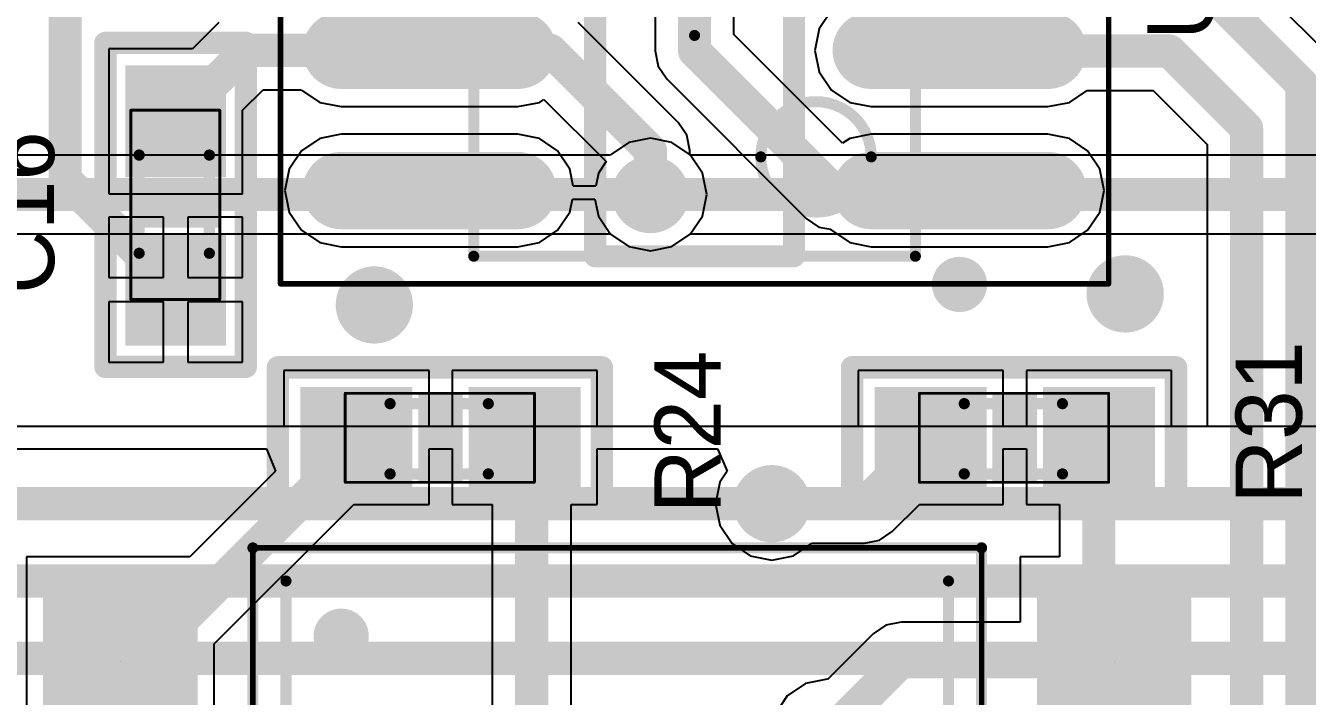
# Model space of a CAD drawing. Header units: millimetres. Extents: x 59 to 152, y 30 to 146.
# Drawn here: x 102.04 to 113.65, y 121.36 to 127.43 of the extents above; entities that cross this region are included whole.
import ezdxf

# ---------------------------------------------------------------- set-up
doc = ezdxf.new("R2010")
doc.units = ezdxf.units.MM
for name, color, linetype in [('BottomLayer', 5, 'Continuous'), ('BottomSolder', 6, 'Continuous'), ('Mechanical13', 56, 'Continuous'), ('Mechanical15', 56, 'Continuous'), ('Mechanical16', 56, 'Continuous'), ('Mechanical6', 56, 'Continuous'), ('MultiLayer', 9, 'Continuous'), ('PadHoleLayer', 156, 'Continuous'), ('TopLayer', 1, 'Continuous'), ('TopOverlay', 2, 'Continuous'), ('TopPaste', 8, 'Continuous'), ('TopSolder', 216, 'Continuous'), ('ViaHoleLayer', 16, 'Continuous')]:
    doc.layers.add(name, color=color, linetype=linetype)

# ---------------------------------------------------------------- blocks, each defined once
blk = doc.blocks.new('C0603_188')
at = {"layer": 'Mechanical16'}
for points, const_width in [([(-0.85, 0.406), (0.864, 0.406)], 0.0254), ([(-0.85, 0.406), (-0.85, -0.4)], 0.0254), ([(-0.432, 0.33), (0.457, 0.33)], 0.102), ([(0.864, 0.406), (0.864, -0.4)], 0.0254), ([(-0.432, -0.306), (0.457, -0.306)], 0.102), ([(-0.85, -0.4), (0.864, -0.4)], 0.0254)]:
    blk.add_lwpolyline(points, dxfattribs=dict(at, const_width=const_width))
for points, const_width in [([(-0.856, 0.406, 1), (-0.844, 0.406, 1)], 0.0127), ([(-0.856, 0.406, 1), (-0.844, 0.406, 1)], 0.0127), ([(-0.457, 0.33, 1), (-0.407, 0.33, 1)], 0.0508), ([(0.432, 0.33, 1), (0.483, 0.33, 1)], 0.0508), ([(0.857, 0.406, 1), (0.87, 0.406, 1)], 0.0127), ([(0.857, 0.406, 1), (0.87, 0.406, 1)], 0.0127), ([(-0.457, -0.306, 1), (-0.407, -0.306, 1)], 0.0508), ([(0.432, -0.306, 1), (0.483, -0.306, 1)], 0.0508), ([(-0.856, -0.4, 1), (-0.844, -0.4, 1)], 0.0127), ([(-0.856, -0.4, 1), (-0.844, -0.4, 1)], 0.0127), ([(0.857, -0.4, 1), (0.87, -0.4, 1)], 0.0127), ([(0.857, -0.4, 1), (0.87, -0.4, 1)], 0.0127)]:
    blk.add_lwpolyline(points, format="xyb", close=True, dxfattribs=dict(at, const_width=const_width))
for points in [[(-0.839, -0.4), (-0.433, -0.4), (-0.839, 0.406), (-0.433, 0.406)], [(0.431, -0.4), (0.837, -0.4), (0.431, 0.406), (0.837, 0.406)]]:
    blk.add_solid(points, dxfattribs=at)
at = {"layer": 'Mechanical6'}
blk.add_solid([(-0.2, -0.4), (0.203, -0.4), (-0.2, 0.406), (0.203, 0.406)], dxfattribs=at)
at = {"layer": 'TopLayer'}
for points in [[(-1.219, -0.406), (-0.305, -0.406), (-1.219, 0.406), (-0.305, 0.406)], [(0.305, -0.406), (1.219, -0.406), (0.305, 0.406), (1.219, 0.406)]]:
    blk.add_solid(points, dxfattribs=at)
at = {"layer": 'TopOverlay', "const_width": 0.203}
for points in [[(-1.46, 0.635), (1.473, 0.635)], [(-1.46, 0.635), (-1.46, -0.635)], [(1.473, 0.635), (1.473, -0.635)], [(-1.46, -0.635), (1.473, -0.635)]]:
    blk.add_lwpolyline(points, dxfattribs=at)
at = {"layer": 'TopOverlay', "const_width": 0.102}
for points in [[(-1.511, 0.635, 1), (-1.41, 0.635, 1)], [(-1.511, 0.635, 1), (-1.41, 0.635, 1)], [(1.422, 0.635, 1), (1.524, 0.635, 1)], [(1.422, 0.635, 1), (1.524, 0.635, 1)], [(-1.511, -0.635, 1), (-1.41, -0.635, 1)], [(-1.511, -0.635, 1), (-1.41, -0.635, 1)], [(1.422, -0.635, 1), (1.524, -0.635, 1)], [(1.422, -0.635, 1), (1.524, -0.635, 1)]]:
    blk.add_lwpolyline(points, format="xyb", close=True, dxfattribs=at)
at = {"layer": 'TopPaste'}
for points in [[(-1.219, -0.406), (-0.305, -0.406), (-1.219, 0.406), (-0.305, 0.406)], [(0.305, -0.406), (1.219, -0.406), (0.305, 0.406), (1.219, 0.406)]]:
    blk.add_solid(points, dxfattribs=at)
at = {"layer": 'TopSolder'}
for points in [[(-1.269, -0.456), (-0.255, -0.456), (-1.269, 0.456), (-0.255, 0.456)], [(0.255, -0.456), (1.269, -0.456), (0.255, 0.456), (1.269, 0.456)]]:
    blk.add_solid(points, dxfattribs=at)
blk = doc.blocks.new('R0603_276')
at = {"layer": 'Mechanical16'}
for points, const_width in [([(-0.85, 0.406), (-0.85, -0.4)], 0.0254), ([(0.864, 0.406), (-0.85, 0.406)], 0.0254), ([(0.457, 0.33), (-0.432, 0.33)], 0.102), ([(0.864, 0.406), (0.864, -0.4)], 0.0254), ([(0.457, -0.306), (-0.432, -0.306)], 0.102), ([(0.864, -0.4), (-0.85, -0.4)], 0.0254)]:
    blk.add_lwpolyline(points, dxfattribs=dict(at, const_width=const_width))
for points, const_width in [([(-0.856, 0.406, 1), (-0.844, 0.406, 1)], 0.0127), ([(-0.856, 0.406, 1), (-0.844, 0.406, 1)], 0.0127), ([(-0.457, 0.33, 1), (-0.407, 0.33, 1)], 0.0508), ([(0.432, 0.33, 1), (0.483, 0.33, 1)], 0.0508), ([(0.857, 0.406, 1), (0.87, 0.406, 1)], 0.0127), ([(0.857, 0.406, 1), (0.87, 0.406, 1)], 0.0127), ([(-0.457, -0.306, 1), (-0.407, -0.306, 1)], 0.0508), ([(0.432, -0.306, 1), (0.483, -0.306, 1)], 0.0508), ([(-0.856, -0.4, 1), (-0.844, -0.4, 1)], 0.0127), ([(-0.856, -0.4, 1), (-0.844, -0.4, 1)], 0.0127), ([(0.857, -0.4, 1), (0.87, -0.4, 1)], 0.0127), ([(0.857, -0.4, 1), (0.87, -0.4, 1)], 0.0127)]:
    blk.add_lwpolyline(points, format="xyb", close=True, dxfattribs=dict(at, const_width=const_width))
for points in [[(-0.838, -0.4), (-0.432, -0.4), (-0.838, 0.406), (-0.432, 0.406)], [(0.432, -0.4), (0.838, -0.4), (0.432, 0.406), (0.838, 0.406)]]:
    blk.add_solid(points, dxfattribs=at)
at = {"layer": 'Mechanical6'}
blk.add_solid([(-0.2, -0.4), (0.203, -0.4), (-0.2, 0.406), (0.203, 0.406)], dxfattribs=at)
at = {"layer": 'TopLayer'}
for points in [[(-1.219, -0.406), (-0.305, -0.406), (-1.219, 0.406), (-0.305, 0.406)], [(0.305, -0.406), (1.219, -0.406), (0.305, 0.406), (1.219, 0.406)]]:
    blk.add_solid(points, dxfattribs=at)
at = {"layer": 'TopOverlay', "const_width": 0.203}
for points in [[(-1.46, 0.635), (-1.46, -0.635)], [(1.473, 0.635), (-1.46, 0.635)], [(1.473, 0.635), (1.473, -0.635)], [(1.473, -0.635), (-1.46, -0.635)]]:
    blk.add_lwpolyline(points, dxfattribs=at)
at = {"layer": 'TopOverlay', "const_width": 0.102}
for points in [[(-1.511, 0.635, 1), (-1.41, 0.635, 1)], [(-1.511, 0.635, 1), (-1.41, 0.635, 1)], [(1.422, 0.635, 1), (1.524, 0.635, 1)], [(1.422, 0.635, 1), (1.524, 0.635, 1)], [(-1.511, -0.635, 1), (-1.41, -0.635, 1)], [(-1.511, -0.635, 1), (-1.41, -0.635, 1)], [(1.422, -0.635, 1), (1.524, -0.635, 1)], [(1.422, -0.635, 1), (1.524, -0.635, 1)]]:
    blk.add_lwpolyline(points, format="xyb", close=True, dxfattribs=at)
at = {"layer": 'TopPaste'}
for points in [[(-1.219, -0.406), (-0.305, -0.406), (-1.219, 0.406), (-0.305, 0.406)], [(0.305, -0.406), (1.219, -0.406), (0.305, 0.406), (1.219, 0.406)]]:
    blk.add_solid(points, dxfattribs=at)
at = {"layer": 'TopSolder'}
for points in [[(-1.269, -0.456), (-0.255, -0.456), (-1.269, 0.456), (-0.255, 0.456)], [(0.255, -0.456), (1.269, -0.456), (0.255, 0.456), (1.269, 0.456)]]:
    blk.add_solid(points, dxfattribs=at)
blk = doc.blocks.new('R0603_283')
at = {"layer": 'Mechanical16'}
for points, const_width in [([(-0.85, 0.406), (-0.85, -0.4)], 0.0254), ([(0.864, 0.406), (-0.85, 0.406)], 0.0254), ([(0.457, 0.33), (-0.432, 0.33)], 0.102), ([(0.864, 0.406), (0.864, -0.4)], 0.0254), ([(0.457, -0.306), (-0.432, -0.306)], 0.102), ([(0.864, -0.4), (-0.85, -0.4)], 0.0254)]:
    blk.add_lwpolyline(points, dxfattribs=dict(at, const_width=const_width))
for points, const_width in [([(-0.856, 0.406, 1), (-0.844, 0.406, 1)], 0.0127), ([(-0.856, 0.406, 1), (-0.844, 0.406, 1)], 0.0127), ([(-0.457, 0.33, 1), (-0.407, 0.33, 1)], 0.0508), ([(0.432, 0.33, 1), (0.483, 0.33, 1)], 0.0508), ([(0.857, 0.406, 1), (0.87, 0.406, 1)], 0.0127), ([(0.857, 0.406, 1), (0.87, 0.406, 1)], 0.0127), ([(-0.457, -0.306, 1), (-0.407, -0.306, 1)], 0.0508), ([(0.432, -0.306, 1), (0.483, -0.306, 1)], 0.0508), ([(-0.856, -0.4, 1), (-0.844, -0.4, 1)], 0.0127), ([(-0.856, -0.4, 1), (-0.844, -0.4, 1)], 0.0127), ([(0.857, -0.4, 1), (0.87, -0.4, 1)], 0.0127), ([(0.857, -0.4, 1), (0.87, -0.4, 1)], 0.0127)]:
    blk.add_lwpolyline(points, format="xyb", close=True, dxfattribs=dict(at, const_width=const_width))
for points in [[(-0.838, -0.4), (-0.432, -0.4), (-0.838, 0.406), (-0.432, 0.406)], [(0.432, -0.4), (0.838, -0.4), (0.432, 0.406), (0.838, 0.406)]]:
    blk.add_solid(points, dxfattribs=at)
at = {"layer": 'Mechanical6'}
blk.add_solid([(-0.2, -0.4), (0.203, -0.4), (-0.2, 0.406), (0.203, 0.406)], dxfattribs=at)
at = {"layer": 'TopLayer'}
for points in [[(-1.219, -0.406), (-0.305, -0.406), (-1.219, 0.406), (-0.305, 0.406)], [(0.305, -0.406), (1.219, -0.406), (0.305, 0.406), (1.219, 0.406)]]:
    blk.add_solid(points, dxfattribs=at)
at = {"layer": 'TopOverlay', "const_width": 0.203}
for points in [[(-1.46, 0.635), (-1.46, -0.635)], [(1.473, 0.635), (-1.46, 0.635)], [(1.473, 0.635), (1.473, -0.635)], [(1.473, -0.635), (-1.46, -0.635)]]:
    blk.add_lwpolyline(points, dxfattribs=at)
at = {"layer": 'TopOverlay', "const_width": 0.102}
for points in [[(-1.511, 0.635, 1), (-1.41, 0.635, 1)], [(-1.511, 0.635, 1), (-1.41, 0.635, 1)], [(1.422, 0.635, 1), (1.524, 0.635, 1)], [(1.422, 0.635, 1), (1.524, 0.635, 1)], [(-1.511, -0.635, 1), (-1.41, -0.635, 1)], [(-1.511, -0.635, 1), (-1.41, -0.635, 1)], [(1.422, -0.635, 1), (1.524, -0.635, 1)], [(1.422, -0.635, 1), (1.524, -0.635, 1)]]:
    blk.add_lwpolyline(points, format="xyb", close=True, dxfattribs=at)
at = {"layer": 'TopPaste'}
for points in [[(-1.219, -0.406), (-0.305, -0.406), (-1.219, 0.406), (-0.305, 0.406)], [(0.305, -0.406), (1.219, -0.406), (0.305, 0.406), (1.219, 0.406)]]:
    blk.add_solid(points, dxfattribs=at)
at = {"layer": 'TopSolder'}
for points in [[(-1.269, -0.456), (-0.255, -0.456), (-1.269, 0.456), (-0.255, 0.456)], [(0.255, -0.456), (1.269, -0.456), (0.255, 0.456), (1.269, 0.456)]]:
    blk.add_solid(points, dxfattribs=at)
blk = doc.blocks.new('ADI_R_8_N_308')
at = {"layer": 'Mechanical13', "const_width": 0.1}
for points in [[(2, 2.5), (-2, 2.5)], [(-2, 2.5), (-2, -2.5)], [(2, 2.5), (2, -2.5)], [(2, -2.5), (-2, -2.5)]]:
    blk.add_lwpolyline(points, dxfattribs=at)
at = {"layer": 'Mechanical13'}
for points, const_width in [([(-2.025, 2.5, 1), (-1.975, 2.5, 1)], 0.05), ([(-2.025, 2.5, 1), (-1.975, 2.5, 1)], 0.05), ([(1.975, 2.5, 1), (2.025, 2.5, 1)], 0.05), ([(1.975, 2.5, 1), (2.025, 2.5, 1)], 0.05), ([(-0.6, 1.6, 1), (-1.6, 1.6, 1)], 0.1), ([(-1.625, 1.6, 1), (-1.575, 1.6, 1)], 0.05), ([(-0.625, 1.6, 1), (-0.575, 1.6, 1)], 0.05), ([(-2.025, -2.5, 1), (-1.975, -2.5, 1)], 0.05), ([(-2.025, -2.5, 1), (-1.975, -2.5, 1)], 0.05), ([(1.975, -2.5, 1), (2.025, -2.5, 1)], 0.05), ([(1.975, -2.5, 1), (2.025, -2.5, 1)], 0.05)]:
    blk.add_lwpolyline(points, format="xyb", close=True, dxfattribs=dict(at, const_width=const_width))
at = {"layer": 'Mechanical15'}
for points, const_width in [([(3.75, 2.75), (-3.75, 2.75)], 0.05), ([(-3.75, 2.75), (-3.75, -2.75)], 0.05), ([(3.75, 2.75), (3.75, -2.75)], 0.05), ([(0, 0.5), (0, -0.5)], 0.1), ([(0.5, 0), (-0.5, 0)], 0.1), ([(3.75, -2.75), (-3.75, -2.75)], 0.05)]:
    blk.add_lwpolyline(points, dxfattribs=dict(at, const_width=const_width))
for points, const_width in [([(-3.762, 2.75, 1), (-3.738, 2.75, 1)], 0.025), ([(-3.762, 2.75, 1), (-3.738, 2.75, 1)], 0.025), ([(3.738, 2.75, 1), (3.762, 2.75, 1)], 0.025), ([(3.738, 2.75, 1), (3.762, 2.75, 1)], 0.025), ([(-0.025, 0.5, 1), (0.025, 0.5, 1)], 0.05), ([(-0.525, 0, 1), (-0.475, 0, 1)], 0.05), ([(0.475, 0, 1), (0.525, 0, 1)], 0.05), ([(-0.025, -0.5, 1), (0.025, -0.5, 1)], 0.05), ([(-3.762, -2.75, 1), (-3.738, -2.75, 1)], 0.025), ([(-3.762, -2.75, 1), (-3.738, -2.75, 1)], 0.025), ([(3.738, -2.75, 1), (3.762, -2.75, 1)], 0.025), ([(3.738, -2.75, 1), (3.762, -2.75, 1)], 0.025)]:
    blk.add_lwpolyline(points, format="xyb", close=True, dxfattribs=dict(at, const_width=const_width))
at = {"layer": 'TopLayer', "const_width": 0.6}
for points in [[(-3.2, 1.905), (-1.6, 1.905)], [(1.6, 1.905), (3.2, 1.905)], [(-3.2, 0.635), (-1.6, 0.635)], [(1.6, 0.635), (3.2, 0.635)], [(-3.2, -0.635), (-1.6, -0.635)], [(1.6, -0.635), (3.2, -0.635)], [(-3.2, -1.905), (-1.6, -1.905)], [(1.6, -1.905), (3.2, -1.905)]]:
    blk.add_lwpolyline(points, dxfattribs=at)
at = {"layer": 'TopLayer', "const_width": 0.3}
for points in [[(-3.35, 1.905, 1), (-3.05, 1.905, 1)], [(-1.75, 1.905, 1), (-1.45, 1.905, 1)], [(1.45, 1.905, 1), (1.75, 1.905, 1)], [(3.05, 1.905, 1), (3.35, 1.905, 1)], [(-3.35, 0.635, 1), (-3.05, 0.635, 1)], [(-1.75, 0.635, 1), (-1.45, 0.635, 1)], [(1.45, 0.635, 1), (1.75, 0.635, 1)], [(3.05, 0.635, 1), (3.35, 0.635, 1)], [(-3.35, -0.635, 1), (-3.05, -0.635, 1)], [(-1.75, -0.635, 1), (-1.45, -0.635, 1)], [(1.45, -0.635, 1), (1.75, -0.635, 1)], [(3.05, -0.635, 1), (3.35, -0.635, 1)], [(-3.35, -1.905, 1), (-3.05, -1.905, 1)], [(-1.75, -1.905, 1), (-1.45, -1.905, 1)], [(1.45, -1.905, 1), (1.75, -1.905, 1)], [(3.05, -1.905, 1), (3.35, -1.905, 1)]]:
    blk.add_lwpolyline(points, format="xyb", close=True, dxfattribs=at)
at = {"layer": 'TopOverlay'}
for points, const_width in [([(-2.275, 2.755, 1), (-2.525, 2.755, 1)], 0.25), ([(-2.588, 2.755, 1), (-2.463, 2.755, 1)], 0.125), ([(-2.337, 2.755, 1), (-2.213, 2.755, 1)], 0.125), ([(-0.95, 2.5, 1), (-0.85, 2.5, 1)], 0.1), ([(-0.95, 2.5, 1), (-0.85, 2.5, 1)], 0.1), ([(0.85, 2.5, 1), (0.95, 2.5, 1)], 0.1), ([(0.85, 2.5, 1), (0.95, 2.5, 1)], 0.1), ([(-0.95, -2.5, 1), (-0.85, -2.5, 1)], 0.1), ([(-0.95, -2.5, 1), (-0.85, -2.5, 1)], 0.1), ([(0.85, -2.5, 1), (0.95, -2.5, 1)], 0.1), ([(0.85, -2.5, 1), (0.95, -2.5, 1)], 0.1)]:
    blk.add_lwpolyline(points, format="xyb", close=True, dxfattribs=dict(at, const_width=const_width))
at = {"layer": 'TopOverlay', "const_width": 0.2}
for points in [[(0.9, 2.5), (-0.9, 2.5)], [(-0.9, 2.5), (-0.9, -2.5)], [(0.9, 2.5), (0.9, -2.5)], [(0.9, -2.5), (-0.9, -2.5)]]:
    blk.add_lwpolyline(points, dxfattribs=at)
at = {"layer": 'TopPaste', "const_width": 0.6}
for points in [[(-3.2, 1.905), (-1.6, 1.905)], [(1.6, 1.905), (3.2, 1.905)], [(-3.2, 0.635), (-1.6, 0.635)], [(1.6, 0.635), (3.2, 0.635)], [(-3.2, -0.635), (-1.6, -0.635)], [(1.6, -0.635), (3.2, -0.635)], [(-3.2, -1.905), (-1.6, -1.905)], [(1.6, -1.905), (3.2, -1.905)]]:
    blk.add_lwpolyline(points, dxfattribs=at)
at = {"layer": 'TopPaste', "const_width": 0.3}
for points in [[(-3.35, 1.905, 1), (-3.05, 1.905, 1)], [(-1.75, 1.905, 1), (-1.45, 1.905, 1)], [(1.45, 1.905, 1), (1.75, 1.905, 1)], [(3.05, 1.905, 1), (3.35, 1.905, 1)], [(-3.35, 0.635, 1), (-3.05, 0.635, 1)], [(-1.75, 0.635, 1), (-1.45, 0.635, 1)], [(1.45, 0.635, 1), (1.75, 0.635, 1)], [(3.05, 0.635, 1), (3.35, 0.635, 1)], [(-3.35, -0.635, 1), (-3.05, -0.635, 1)], [(-1.75, -0.635, 1), (-1.45, -0.635, 1)], [(1.45, -0.635, 1), (1.75, -0.635, 1)], [(3.05, -0.635, 1), (3.35, -0.635, 1)], [(-3.35, -1.905, 1), (-3.05, -1.905, 1)], [(-1.75, -1.905, 1), (-1.45, -1.905, 1)], [(1.45, -1.905, 1), (1.75, -1.905, 1)], [(3.05, -1.905, 1), (3.35, -1.905, 1)]]:
    blk.add_lwpolyline(points, format="xyb", close=True, dxfattribs=at)
at = {"layer": 'TopSolder', "const_width": 0.7}
for points in [[(-3.2, 1.905), (-1.6, 1.905)], [(1.6, 1.905), (3.2, 1.905)], [(-3.2, 0.635), (-1.6, 0.635)], [(1.6, 0.635), (3.2, 0.635)], [(-3.2, -0.635), (-1.6, -0.635)], [(1.6, -0.635), (3.2, -0.635)], [(-3.2, -1.905), (-1.6, -1.905)], [(1.6, -1.905), (3.2, -1.905)]]:
    blk.add_lwpolyline(points, dxfattribs=at)
at = {"layer": 'TopSolder', "const_width": 0.35}
for points in [[(-3.375, 1.905, 1), (-3.025, 1.905, 1)], [(-1.775, 1.905, 1), (-1.425, 1.905, 1)], [(1.425, 1.905, 1), (1.775, 1.905, 1)], [(3.025, 1.905, 1), (3.375, 1.905, 1)], [(-3.375, 0.635, 1), (-3.025, 0.635, 1)], [(-1.775, 0.635, 1), (-1.425, 0.635, 1)], [(1.425, 0.635, 1), (1.775, 0.635, 1)], [(3.025, 0.635, 1), (3.375, 0.635, 1)], [(-3.375, -0.635, 1), (-3.025, -0.635, 1)], [(-1.775, -0.635, 1), (-1.425, -0.635, 1)], [(1.425, -0.635, 1), (1.775, -0.635, 1)], [(3.025, -0.635, 1), (3.375, -0.635, 1)], [(-3.375, -1.905, 1), (-3.025, -1.905, 1)], [(-1.775, -1.905, 1), (-1.425, -1.905, 1)], [(1.425, -1.905, 1), (1.775, -1.905, 1)], [(3.025, -1.905, 1), (3.375, -1.905, 1)]]:
    blk.add_lwpolyline(points, format="xyb", close=True, dxfattribs=at)
blk = doc.blocks.new('LTV_816S_312')
at = {"layer": 'Mechanical13', "const_width": 0.1}
for points in [[(-2.3, -3.3), (-2.3, 3.3)], [(2.3, 3.3), (-2.3, 3.3)], [(2.3, -3.3), (2.3, 3.3)], [(2.3, -3.3), (-2.3, -3.3)]]:
    blk.add_lwpolyline(points, dxfattribs=at)
at = {"layer": 'Mechanical13', "const_width": 0.05}
for points in [[(-2.325, 3.3, 1), (-2.275, 3.3, 1)], [(-2.325, 3.3, 1), (-2.275, 3.3, 1)], [(2.275, 3.3, 1), (2.325, 3.3, 1)], [(2.275, 3.3, 1), (2.325, 3.3, 1)], [(-2.325, -3.3, 1), (-2.275, -3.3, 1)], [(-2.325, -3.3, 1), (-2.275, -3.3, 1)], [(2.275, -3.3, 1), (2.325, -3.3, 1)], [(2.275, -3.3, 1), (2.325, -3.3, 1)]]:
    blk.add_lwpolyline(points, format="xyb", close=True, dxfattribs=at)
at = {"layer": 'Mechanical15'}
for points, const_width in [([(2.3, 3.3), (-2.3, 3.3)], 0.05), ([(-2.3, -3.3), (-2.3, 3.3)], 0.05), ([(2.3, -3.3), (2.3, 3.3)], 0.05), ([(0, -0.5), (0, 0.5)], 0.1), ([(0.5, 0), (-0.5, 0)], 0.1), ([(2.3, -3.3), (-2.3, -3.3)], 0.05)]:
    blk.add_lwpolyline(points, dxfattribs=dict(at, const_width=const_width))
for points, const_width in [([(-2.312, 3.3, 1), (-2.288, 3.3, 1)], 0.025), ([(-2.312, 3.3, 1), (-2.288, 3.3, 1)], 0.025), ([(2.288, 3.3, 1), (2.312, 3.3, 1)], 0.025), ([(2.288, 3.3, 1), (2.312, 3.3, 1)], 0.025), ([(-0.025, 0.5, 1), (0.025, 0.5, 1)], 0.05), ([(-0.525, 0, 1), (-0.475, 0, 1)], 0.05), ([(0.475, 0, 1), (0.525, 0, 1)], 0.05), ([(-0.025, -0.5, 1), (0.025, -0.5, 1)], 0.05), ([(-2.312, -3.3, 1), (-2.288, -3.3, 1)], 0.025), ([(-2.312, -3.3, 1), (-2.288, -3.3, 1)], 0.025), ([(2.288, -3.3, 1), (2.312, -3.3, 1)], 0.025), ([(2.288, -3.3, 1), (2.312, -3.3, 1)], 0.025)]:
    blk.add_lwpolyline(points, format="xyb", close=True, dxfattribs=dict(at, const_width=const_width))
at = {"layer": 'PadHoleLayer'}
for points in [[(-1.27, 4.5), (-1.27, 4.5, -1), (-1.27, 4.5), (-1.27, 4.5, -1)], [(1.27, 4.5), (1.27, 4.5, -1), (1.27, 4.5), (1.27, 4.5, -1)], [(-1.27, -4.5), (-1.27, -4.5, -1), (-1.27, -4.5), (-1.27, -4.5, -1)], [(1.27, -4.5), (1.27, -4.5, -1), (1.27, -4.5), (1.27, -4.5, -1)]]:
    blk.add_lwpolyline(points, format="xyb", close=True, dxfattribs=at)
at = {"layer": 'TopLayer'}
for points in [[(-2.02, 3.85), (-0.52, 3.85), (-2.02, 5.15), (-0.52, 5.15)], [(0.52, 3.85), (2.02, 3.85), (0.52, 5.15), (2.02, 5.15)], [(-2.02, -5.15), (-0.52, -5.15), (-2.02, -3.85), (-0.52, -3.85)], [(0.52, -5.15), (2.02, -5.15), (0.52, -3.85), (2.02, -3.85)]]:
    blk.add_solid(points, dxfattribs=at)
at = {"layer": 'TopOverlay', "const_width": 0.1}
for points in [[(2, 3), (-2, 3)], [(-2, -3), (-2, 3)], [(2, -3), (2, 3)], [(2, -3), (-2, -3)]]:
    blk.add_lwpolyline(points, dxfattribs=at)
at = {"layer": 'TopOverlay'}
for points, const_width in [([(-2.025, 3, 1), (-1.975, 3, 1)], 0.05), ([(-2.025, 3, 1), (-1.975, 3, 1)], 0.05), ([(1.975, 3, 1), (2.025, 3, 1)], 0.05), ([(1.975, 3, 1), (2.025, 3, 1)], 0.05), ([(-1.375, -2.5, 1), (-1.625, -2.5, 1)], 0.25), ([(-1.687, -2.5, 1), (-1.563, -2.5, 1)], 0.125), ([(-1.437, -2.5, 1), (-1.312, -2.5, 1)], 0.125), ([(-2.025, -3, 1), (-1.975, -3, 1)], 0.05), ([(-2.025, -3, 1), (-1.975, -3, 1)], 0.05), ([(1.975, -3, 1), (2.025, -3, 1)], 0.05), ([(1.975, -3, 1), (2.025, -3, 1)], 0.05)]:
    blk.add_lwpolyline(points, format="xyb", close=True, dxfattribs=dict(at, const_width=const_width))
at = {"layer": 'TopPaste'}
for points in [[(-2.02, 3.85), (-0.52, 3.85), (-2.02, 5.15), (-0.52, 5.15)], [(0.52, 3.85), (2.02, 3.85), (0.52, 5.15), (2.02, 5.15)], [(-2.02, -5.15), (-0.52, -5.15), (-2.02, -3.85), (-0.52, -3.85)], [(0.52, -5.15), (2.02, -5.15), (0.52, -3.85), (2.02, -3.85)]]:
    blk.add_solid(points, dxfattribs=at)
at = {"layer": 'TopSolder'}
for points in [[(-2.07, 3.8), (-0.47, 3.8), (-2.07, 5.2), (-0.47, 5.2)], [(0.47, 3.8), (2.07, 3.8), (0.47, 5.2), (2.07, 5.2)], [(-2.07, -5.2), (-0.47, -5.2), (-2.07, -3.8), (-0.47, -3.8)], [(0.47, -5.2), (2.07, -5.2), (0.47, -3.8), (2.07, -3.8)]]:
    blk.add_solid(points, dxfattribs=at)

msp = doc.modelspace()

# ---------------------------------------------------------------- linework, layer by layer
at = {"layer": 'BottomLayer'}
for p, q in [((107.505, 126.371), (107.34, 126.26)), ((107.7, 126.41), (107.505, 126.371)), ((107.895, 126.371), (107.7, 126.41)), ((108.06, 126.26), (107.895, 126.371)), ((107.337, 126.257), (96.963, 126.257)), ((107.34, 126.26), (107.337, 126.257)), ((108.063, 126.257), (108.06, 126.26)), ((119.537, 126.257), (108.063, 126.257)), ((96.963, 125.543), (107.337, 125.543)), ((107.337, 125.543), (107.34, 125.54)), ((107.34, 125.54), (107.505, 125.429)), ((107.895, 125.429), (108.06, 125.54)), ((108.06, 125.54), (108.063, 125.543)), ((108.063, 125.543), (119.537, 125.543)), ((107.505, 125.429), (107.7, 125.39)), ((107.7, 125.39), (107.895, 125.429)), ((139.1, 123.8), (89.368, 123.8))]:
    msp.add_line(p, q, dxfattribs=at)
for points, const_width in [([(107.55, 125.9, 1), (107.85, 125.9, 1)], 0.3), ([(107.625, 125.9, 1), (107.775, 125.9, 1)], 0.15), ([(107.625, 125.9, 1), (107.775, 125.9, 1)], 0.15), ([(111.85, 125, 1), (112.15, 125, 1)], 0.3), ([(105.05, 124.9, 1), (105.35, 124.9, 1)], 0.3), ([(108.65, 123.1, 1), (108.95, 123.1, 1)], 0.3), ([(108.725, 123.1, 1), (108.875, 123.1, 1)], 0.15), ([(108.725, 123.1, 1), (108.875, 123.1, 1)], 0.15)]:
    msp.add_lwpolyline(points, format="xyb", close=True, dxfattribs=dict(at, const_width=const_width))
at = {"layer": 'BottomLayer', "const_width": 0.3}
for points in [[(96.6, 125.9), (107.7, 125.9)], [(107.7, 125.9), (119.9, 125.9)], [(95.8, 123.1), (108.8, 123.1)], [(108.8, 123.1), (121.3, 123.1)], [(88.474, 122.4), (134.8, 122.4)], [(88.414, 121.7), (121.9, 121.7)]]:
    msp.add_lwpolyline(points, dxfattribs=at)
at = {"layer": 'BottomSolder', "const_width": 0.35}
for points in [[(107.525, 125.9, 1), (107.875, 125.9, 1)], [(111.825, 125, 1), (112.175, 125, 1)], [(105.025, 124.9, 1), (105.375, 124.9, 1)], [(108.625, 123.1, 1), (108.975, 123.1, 1)]]:
    msp.add_lwpolyline(points, format="xyb", close=True, dxfattribs=at)
at = {"layer": 'MultiLayer', "const_width": 0.3}
for points in [[(107.55, 125.9, 1), (107.85, 125.9, 1)], [(111.85, 125, 1), (112.15, 125, 1)], [(105.05, 124.9, 1), (105.35, 124.9, 1)], [(108.65, 123.1, 1), (108.95, 123.1, 1)]]:
    msp.add_lwpolyline(points, format="xyb", close=True, dxfattribs=at)
at = {"layer": 'TopLayer'}
for p, q in [((113.852, 127.152), (112.252, 128.752)), ((107.743, 128.537), (107.743, 127.2)), ((108.457, 127.348), (108.457, 128.537)), ((103.792, 127.458), (103.553, 127.219)), ((107.952, 126.552), (107.046, 127.458)), ((109.34, 127.566), (109.229, 127.401)), ((109.441, 126.364), (108.457, 127.348)), ((109.229, 127.401), (109.19, 127.206)), ((103.553, 127.219), (102.794, 127.219)), ((102.794, 127.219), (102.794, 125.905)), ((107.743, 127.2), (107.77, 127.063)), ((109.19, 127.206), (109.229, 127.011)), ((107.77, 127.063), (107.848, 126.948)), ((109.229, 127.011), (109.34, 126.846)), ((107.848, 126.948), (109.112, 125.684)), ((104.006, 126.664), (104.192, 126.849)), ((104.192, 126.849), (104.537, 126.849)), ((104.537, 126.849), (104.54, 126.846)), ((104.54, 126.846), (104.705, 126.735)), ((109.34, 126.846), (109.505, 126.735)), ((111.495, 126.735), (111.657, 126.843)), ((111.657, 126.843), (112.252, 126.843)), ((112.252, 126.843), (112.743, 126.352)), ((104.006, 125.905), (104.006, 126.664)), ((104.705, 126.735), (104.9, 126.696)), ((104.9, 126.696), (106.5, 126.696)), ((106.5, 126.696), (106.695, 126.735)), ((106.695, 126.735), (106.734, 126.761)), ((106.734, 126.761), (107.298, 126.198)), ((109.505, 126.735), (109.7, 126.696)), ((109.7, 126.696), (111.3, 126.696)), ((111.3, 126.696), (111.495, 126.735)), ((108.03, 126.437), (107.952, 126.552)), ((104.9, 126.446), (104.705, 126.407)), ((106.5, 126.446), (104.9, 126.446)), ((106.695, 126.407), (106.5, 126.446)), ((108.057, 126.3), (108.03, 126.437)), ((109.7, 126.446), (109.505, 126.407)), ((111.3, 126.446), (109.7, 126.446)), ((111.495, 126.407), (111.3, 126.446)), ((104.705, 126.407), (104.54, 126.296)), ((106.86, 126.296), (106.695, 126.407)), ((108.057, 126.263), (108.057, 126.3)), ((109.505, 126.407), (109.441, 126.364)), ((111.66, 126.296), (111.495, 126.407)), ((112.743, 126.352), (112.743, 123.8)), ((104.54, 126.296), (104.429, 126.131)), ((106.971, 126.131), (106.86, 126.296)), ((107.298, 126.198), (107.229, 126.095)), ((108.06, 126.26), (108.057, 126.263)), ((108.171, 126.095), (108.06, 126.26)), ((111.771, 126.131), (111.66, 126.296)), ((104.429, 126.131), (104.39, 125.936)), ((107.002, 125.977), (106.971, 126.131)), ((107.229, 126.095), (107.206, 125.977)), ((108.21, 125.9), (108.171, 126.095)), ((111.81, 125.936), (111.771, 126.131)), ((107.206, 125.977), (107.002, 125.977)), ((102.794, 125.905), (104.006, 125.905)), ((104.39, 125.936), (104.429, 125.741)), ((106.971, 125.741), (106.994, 125.859)), ((106.994, 125.859), (107.198, 125.859)), ((107.198, 125.859), (107.229, 125.705)), ((108.171, 125.705), (108.21, 125.9)), ((111.771, 125.741), (111.81, 125.936)), ((104.429, 125.741), (104.54, 125.576)), ((106.86, 125.576), (106.971, 125.741)), ((111.66, 125.576), (111.771, 125.741)), ((103.29, 125.695), (102.794, 125.695)), ((102.794, 125.695), (102.794, 125.148)), ((103.29, 125.148), (103.29, 125.695)), ((104.006, 125.695), (103.51, 125.695)), ((103.51, 125.695), (103.51, 125.148)), ((104.006, 125.148), (104.006, 125.695)), ((107.229, 125.705), (107.34, 125.54)), ((108.06, 125.54), (108.171, 125.705)), ((109.112, 125.684), (109.227, 125.606)), ((109.227, 125.606), (109.333, 125.585)), ((104.54, 125.576), (104.705, 125.465)), ((106.695, 125.465), (106.86, 125.576)), ((107.34, 125.54), (107.505, 125.429)), ((107.895, 125.429), (108.06, 125.54)), ((109.333, 125.585), (109.34, 125.576)), ((109.34, 125.576), (109.505, 125.465)), ((111.495, 125.465), (111.66, 125.576)), ((104.705, 125.465), (104.9, 125.426)), ((104.9, 125.426), (106.5, 125.426)), ((106.5, 125.426), (106.695, 125.465)), ((107.505, 125.429), (107.7, 125.39)), ((107.7, 125.39), (107.895, 125.429)), ((109.505, 125.465), (109.7, 125.426)), ((109.7, 125.426), (111.3, 125.426)), ((111.3, 125.426), (111.495, 125.465)), ((102.794, 125.148), (103.29, 125.148)), ((103.51, 125.148), (104.006, 125.148)), ((103.29, 124.928), (102.794, 124.928)), ((102.794, 124.928), (102.794, 124.381)), ((103.29, 124.381), (103.29, 124.928)), ((104.006, 124.928), (103.51, 124.928)), ((103.51, 124.928), (103.51, 124.381)), ((104.006, 124.381), (104.006, 124.928)), ((102.794, 124.381), (103.29, 124.381)), ((103.51, 124.381), (104.006, 124.381)), ((105.695, 124.306), (104.381, 124.306)), ((104.381, 124.306), (104.381, 123.8)), ((105.695, 123.8), (105.695, 124.306)), ((107.219, 124.306), (105.905, 124.306)), ((105.905, 124.306), (105.905, 123.8)), ((107.219, 123.8), (107.219, 124.306)), ((110.895, 124.306), (109.581, 124.306)), ((109.581, 124.306), (109.581, 123.8)), ((110.895, 123.8), (110.895, 124.306)), ((112.419, 124.306), (111.105, 124.306)), ((111.105, 124.306), (111.105, 123.8)), ((112.419, 123.8), (112.419, 124.306)), ((104.381, 123.8), (101.557, 123.8)), ((105.905, 123.8), (105.695, 123.8)), ((109.581, 123.8), (107.219, 123.8)), ((111.105, 123.8), (110.895, 123.8)), ((112.743, 123.8), (112.419, 123.8)), ((101.557, 123.596), (104.223, 123.596)), ((104.223, 123.596), (104.306, 123.396)), ((105.695, 123.094), (105.695, 123.596)), ((105.695, 123.596), (105.905, 123.596)), ((105.905, 123.596), (105.905, 123.094)), ((107.219, 123.094), (107.219, 123.596)), ((107.219, 123.596), (108.308, 123.596)), ((108.308, 123.596), (108.311, 123.592)), ((108.311, 123.592), (108.396, 123.396)), ((110.895, 123.094), (110.895, 123.596)), ((110.895, 123.596), (111.105, 123.596)), ((111.105, 123.596), (111.105, 123.094)), ((104.306, 123.396), (103.53, 122.62)), ((108.396, 123.396), (108.329, 123.295)), ((108.329, 123.295), (108.29, 123.1)), ((103.75, 121.831), (105.013, 123.094)), ((105.013, 123.094), (105.695, 123.094)), ((105.905, 123.094), (106.268, 123.094)), ((106.268, 123.094), (106.268, 121.106)), ((106.982, 120.958), (106.982, 123.094)), ((106.982, 123.094), (107.219, 123.094)), ((108.29, 123.1), (108.329, 122.905)), ((109.89, 122.848), (110.136, 123.094)), ((110.136, 123.094), (110.895, 123.094)), ((111.105, 123.094), (111.405, 123.094)), ((111.405, 123.094), (111.405, 122.62)), ((108.329, 122.905), (108.44, 122.74)), ((109.775, 122.77), (109.89, 122.848)), ((108.44, 122.74), (108.605, 122.629)), ((108.995, 122.629), (109.16, 122.74)), ((109.16, 122.74), (109.163, 122.743)), ((109.163, 122.743), (109.638, 122.743)), ((109.638, 122.743), (109.775, 122.77)), ((103.53, 122.62), (102.05, 122.62)), ((102.05, 122.62), (102.05, 120.72)), ((108.605, 122.629), (108.8, 122.59)), ((108.8, 122.59), (108.995, 122.629)), ((111.405, 122.62), (111.05, 122.62)), ((111.05, 122.62), (111.05, 122.027)), ((109.97, 122.027), (109.833, 122)), ((111.05, 122.027), (109.97, 122.027)), ((109.718, 121.922), (109.304, 121.509)), ((109.833, 122), (109.718, 121.922)), ((103.75, 120.72), (103.75, 121.831)), ((109.105, 121.471), (108.94, 121.36)), ((109.3, 121.51), (109.105, 121.471)), ((109.304, 121.509), (109.3, 121.51)), ((108.94, 121.36), (108.829, 121.195))]:
    msp.add_line(p, q, dxfattribs=at)
at = {"layer": 'TopLayer', "const_width": 0.3}
for points in [[(108.1, 127.2), (108.1, 128.9)], [(112, 128.5), (113.6, 126.9)], [(102.4, 126.038), (102.4, 128.2)], [(103.4, 126.562), (104.044, 127.206)], [(104.044, 127.206), (105.7, 127.206)], [(105.7, 127.206), (106.794, 127.206)], [(106.794, 127.206), (107.7, 126.3)], [(108.1, 127.2), (109.364, 125.936)], [(110.5, 127.206), (110.506, 127.2)], [(110.506, 127.2), (112.4, 127.2)], [(112.4, 127.2), (113.1, 126.5)], [(113.6, 92.8), (113.6, 126.9)], [(113.1, 93.8), (113.1, 126.5)], [(107.7, 125.9), (107.7, 126.3)], [(102.4, 126.038), (103.4, 125.038)], [(109.364, 125.936), (110.5, 125.936)], [(103.08, 121.666), (105.101, 123.687)], [(106.625, 120.958), (106.625, 123.687)], [(109.638, 123.1), (110.238, 123.7)], [(111.762, 121.808), (111.762, 123.7)], [(108.8, 123.1), (109.638, 123.1)], [(111.6, 121.666), (111.6, 121.949)], [(111.762, 121.808), (111.9, 121.67)], [(102.6, 121.666), (103.08, 121.666)], [(109.3, 121), (109.97, 121.67)], [(109.97, 121.67), (111.5, 121.67)]]:
    msp.add_lwpolyline(points, dxfattribs=at)
at = {"layer": 'TopLayer'}
for points, const_width in [([(103.969, 127.206, 1), (104.119, 127.206, 1)], 0.15), ([(103.969, 127.206, 1), (104.119, 127.206, 1)], 0.15), ([(105.625, 127.206, 1), (105.775, 127.206, 1)], 0.15), ([(105.625, 127.206, 1), (105.775, 127.206, 1)], 0.15), ([(106.719, 127.206, 1), (106.869, 127.206, 1)], 0.15), ([(106.719, 127.206, 1), (106.869, 127.206, 1)], 0.15), ([(108.025, 127.2, 1), (108.175, 127.2, 1)], 0.15), ([(108.025, 127.2, 1), (108.175, 127.2, 1)], 0.15), ([(110.425, 127.206, 1), (110.575, 127.206, 1)], 0.15), ([(110.431, 127.2, 1), (110.581, 127.2, 1)], 0.15), ([(110.431, 127.2, 1), (110.581, 127.2, 1)], 0.15), ([(112.325, 127.2, 1), (112.475, 127.2, 1)], 0.15), ([(112.325, 127.2, 1), (112.475, 127.2, 1)], 0.15), ([(113.525, 126.9, 1), (113.675, 126.9, 1)], 0.15), ([(113.525, 126.9, 1), (113.675, 126.9, 1)], 0.15), ([(103.325, 126.562, 1), (103.475, 126.562, 1)], 0.15), ([(113.025, 126.5, 1), (113.175, 126.5, 1)], 0.15), ([(113.025, 126.5, 1), (113.175, 126.5, 1)], 0.15), ([(107.625, 126.3, 1), (107.775, 126.3, 1)], 0.15), ([(107.625, 126.3, 1), (107.775, 126.3, 1)], 0.15), ([(102.325, 126.038, 1), (102.475, 126.038, 1)], 0.15), ([(102.325, 126.038, 1), (102.475, 126.038, 1)], 0.15), ([(107.55, 125.9, 1), (107.85, 125.9, 1)], 0.3), ([(109.289, 125.936, 1), (109.439, 125.936, 1)], 0.15), ([(109.289, 125.936, 1), (109.439, 125.936, 1)], 0.15), ([(110.425, 125.936, 1), (110.575, 125.936, 1)], 0.15), ([(107.625, 125.9, 1), (107.775, 125.9, 1)], 0.15), ([(111.85, 125, 1), (112.15, 125, 1)], 0.3), ([(103.325, 125.038, 1), (103.475, 125.038, 1)], 0.15), ([(105.05, 124.9, 1), (105.35, 124.9, 1)], 0.3), ([(105.026, 123.687, 1), (105.176, 123.687, 1)], 0.15), ([(106.55, 123.687, 1), (106.7, 123.687, 1)], 0.15), ([(110.163, 123.7, 1), (110.313, 123.7, 1)], 0.15), ([(111.687, 123.7, 1), (111.837, 123.7, 1)], 0.15), ([(108.65, 123.1, 1), (108.95, 123.1, 1)], 0.3), ([(108.725, 123.1, 1), (108.875, 123.1, 1)], 0.15), ([(109.563, 123.1, 1), (109.713, 123.1, 1)], 0.15), ([(109.563, 123.1, 1), (109.713, 123.1, 1)], 0.15), ([(111.525, 121.949, 1), (111.675, 121.949, 1)], 0.15), ([(111.687, 121.808, 1), (111.837, 121.808, 1)], 0.15), ([(111.687, 121.808, 1), (111.837, 121.808, 1)], 0.15), ([(102.525, 121.666, 1), (102.675, 121.666, 1)], 0.15), ([(103.005, 121.666, 1), (103.155, 121.666, 1)], 0.15), ([(103.005, 121.666, 1), (103.155, 121.666, 1)], 0.15), ([(109.895, 121.67, 1), (110.045, 121.67, 1)], 0.15), ([(109.895, 121.67, 1), (110.045, 121.67, 1)], 0.15), ([(111.425, 121.67, 1), (111.575, 121.67, 1)], 0.15), ([(111.525, 121.666, 1), (111.675, 121.666, 1)], 0.15), ([(111.825, 121.67, 1), (111.975, 121.67, 1)], 0.15)]:
    msp.add_lwpolyline(points, format="xyb", close=True, dxfattribs=dict(at, const_width=const_width))
at = {"layer": 'TopSolder', "const_width": 0.35}
for points in [[(107.525, 125.9, 1), (107.875, 125.9, 1)], [(111.825, 125, 1), (112.175, 125, 1)], [(105.025, 124.9, 1), (105.375, 124.9, 1)], [(108.625, 123.1, 1), (108.975, 123.1, 1)]]:
    msp.add_lwpolyline(points, format="xyb", close=True, dxfattribs=at)
at = {"layer": 'ViaHoleLayer', "const_width": 0.15}
for points in [[(107.625, 125.9, 1), (107.775, 125.9, 1)], [(111.925, 125, 1), (112.075, 125, 1)], [(105.125, 124.9, 1), (105.275, 124.9, 1)], [(108.725, 123.1, 1), (108.875, 123.1, 1)]]:
    msp.add_lwpolyline(points, format="xyb", close=True, dxfattribs=at)

# ---------------------------------------------------------------- block references
for name, p, rotation in [('ADI_R_8_N_308', (108.1, 127.841), 180), ('C0603_188', (103.4, 125.8), 90), ('R0603_276', (105.8, 123.7), 180), ('R0603_283', (111, 123.7), 180), ('LTV_816S_312', (107.4, 120.4), 270)]:
    msp.add_blockref(name, p, dxfattribs=dict(rotation=rotation))

# ---------------------------------------------------------------- texts
at = {"layer": 'TopOverlay'}
for s, p in [('U6', (112.8, 127.3)), ('C16', (102.3, 125)), ('R24', (108.337, 123.013)), ('R31', (113.6, 123.1))]:
    msp.add_text(s, height=0.6, rotation=90, dxfattribs=at).set_placement(p)

doc.saveas('drawing.dxf')
